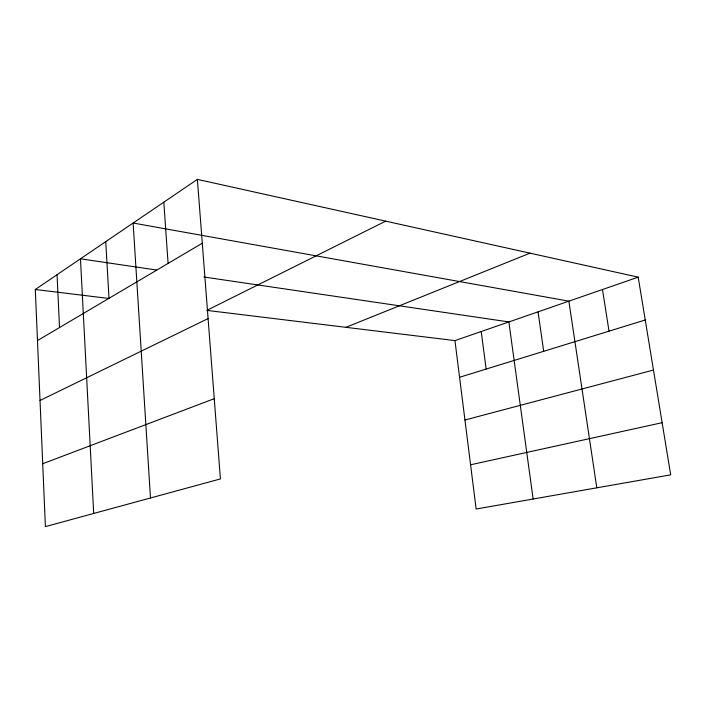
<?xml version="1.0" encoding="UTF-8"?>
<svg xmlns="http://www.w3.org/2000/svg" width="706" height="706" viewBox="0 0 706 706"><rect width="100%" height="100%" fill="white"/><g stroke="black" fill="none" stroke-linecap="round" stroke-linejoin="round"><path stroke-width="1.06" d="M197.38 179.377L220.422 478.924L45.396 526.623L35.3 289.495L197.38 179.377L638.198 277.158L670.7 474.838L476.144 509.026L454.955 340.61L206.805 310.384L385.688 221.146M37.471 340.566L202.287 243.217M40.021 400.478L208.085 318.582M345.922 327.328L530.003 253.154M42.713 463.718L214.245 398.687M454.955 340.61L638.198 277.158M459.571 377.269L645.24 319.986M464.945 419.999L653.474 370.05M470.575 464.786L662.122 422.691M35.3 289.495L109.201 298.497M156.582 270.027L80.466 258.811L93.704 513.465M203.893 276.999L508.867 321.936L533.136 499.01M602.492 289.522L609.022 331.158M596.799 487.828L568.868 301.162L133.125 223.025L150.484 497.986M538.043 311.84L543.691 351.314M481.21 331.52L486.143 369.07M163.818 202.172L168.09 263.417M105.75 241.629L108.998 298.32M57.054 274.713L59.533 327.531"/></g></svg>
